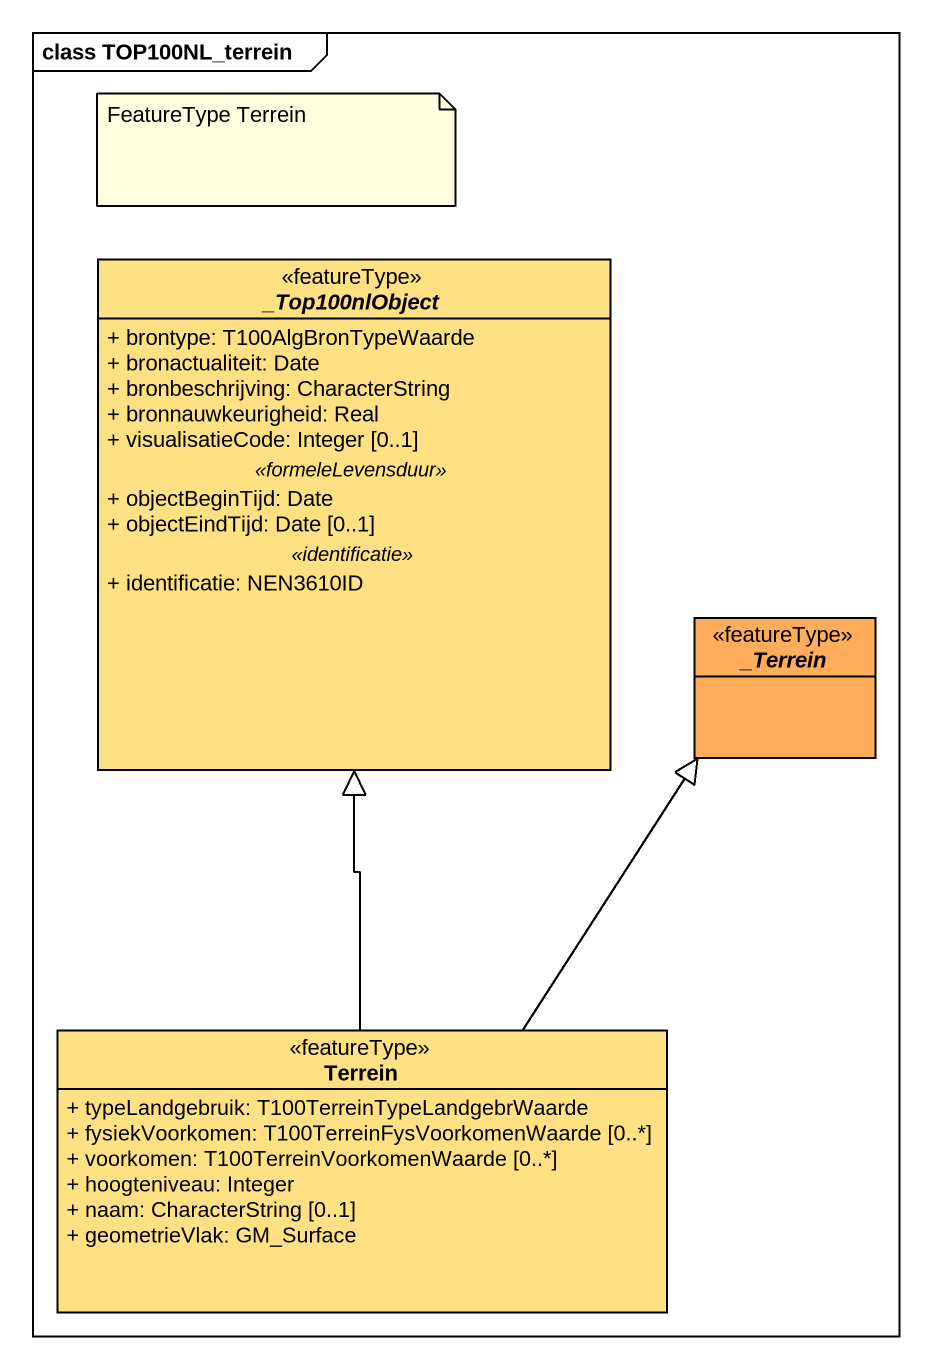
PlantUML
@startuml
mainframe class TOP100NL_terrein
hide circle
hide empty members
skinparam classAttributeIconSize 0
abstract class "_Top100nlObject" as Top100nlObject <<featureType>> #FFE083 {
  + brontype: T100AlgBronTypeWaarde
  + bronactualiteit: Date
  + bronbeschrijving: CharacterString
  + bronnauwkeurigheid: Real
  + visualisatieCode: Integer [0..1]
  .. <<formeleLevensduur>> ..
  + objectBeginTijd: Date
  + objectEindTijd: Date [0..1]
  .. <<identificatie>> ..
  + identificatie: NEN3610ID
}
abstract class "_Terrein" as Terrein <<featureType>> #FFAD5B
class "Terrein" as Terrein_2 <<featureType>> #FFE083 {
  + typeLandgebruik: T100TerreinTypeLandgebrWaarde
  + fysiekVoorkomen: T100TerreinFysVoorkomenWaarde [0..*]
  + voorkomen: T100TerreinVoorkomenWaarde [0..*]
  + hoogteniveau: Integer
  + naam: CharacterString [0..1]
  + geometrieVlak: GM_Surface
}
Terrein_2 -up-|> Top100nlObject
Terrein_2 -up-|> Terrein
note as N1
  FeatureType Terrein
end note
@enduml
